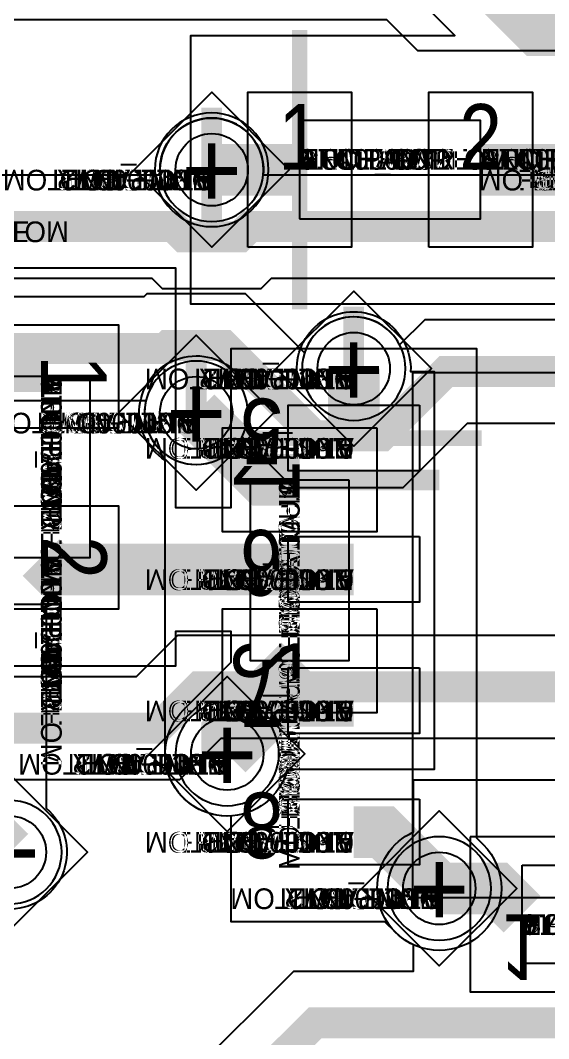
# Model space of a CAD drawing. Extents: x 0 to 323, y 0 to 320.
# Drawn here: x 68.31 to 73.42, y 172 to 181.85 of the extents above; entities that cross this region are included whole.
import ezdxf
from ezdxf.enums import TextEntityAlignment as Align

# ---------------------------------------------------------------- set-up
doc = ezdxf.new("R2010")
doc.units = 0
doc.header["$MEASUREMENT"] = 0
doc.layers.get('0').update_dxf_attribs({"linetype": 'CONTINUOUS'})
for name, color, linetype in [('CDN_FIGURES', 7, 'CONTINUOUS'), ('ETCH_BOTTOM', 7, 'CONTINUOUS'), ('ETCH_GND', 3, 'CONTINUOUS'), ('ETCH_INT1', 4, 'CONTINUOUS'), ('ETCH_INT2', 5, 'CONTINUOUS'), ('ETCH_PWR', 6, 'CONTINUOUS'), ('ETCH_TOP', 2, 'CONTINUOUS'), ('MANUFACTURING_NCLEGEND-1-6', 8, 'CONTINUOUS'), ('PACKAGE_GEOMETRY_ASSEMBLY_TOP', 11, 'CONTINUOUS'), ('PACKAGE_GEOMETRY_PIN_NUMBER', 9, 'CONTINUOUS')]:
    doc.layers.add(name, color=color, linetype=linetype)

# ---------------------------------------------------------------- blocks, each defined once
blk = doc.blocks.new('PAD_INFO')
for tag in ['SHAPE_TYPE', 'PAD_HEIGHT', 'PAD_LAYER', 'PAD_TYPE', 'PAD_WIDTH']:
    blk.add_attdef(tag, (0, 0), '', height=0.2)
at = {"flags": 2}
blk.add_attdef('CDN_TYPE', (0, 0), '', height=0.2, dxfattribs=at)
blk = doc.blocks.new('DRILL_INFO')
at = {"flags": 2}
blk.add_attdef('CDN_TYPE', (0, 0), '', height=0.2, dxfattribs=at)
for tag in ['FSHAPE', 'FCHAR', 'DRILL_HEIGHT', 'DIAMETER', 'PLATED', 'DRILL_WIDTH']:
    blk.add_attdef(tag, (0, 0), '', height=0.2)
blk = doc.blocks.new('VIA0700X0300')
at = {"layer": 'ETCH_BOTTOM'}
blk.add_circle((0, 0), 0.35, dxfattribs=at)
at = {"layer": 'ETCH_GND'}
blk.add_circle((0, 0), 0.35, dxfattribs=at)
at = {"layer": 'ETCH_INT1'}
blk.add_circle((0, 0), 0.35, dxfattribs=at)
at = {"layer": 'ETCH_INT2'}
blk.add_circle((0, 0), 0.35, dxfattribs=at)
at = {"layer": 'ETCH_PWR'}
blk.add_circle((0, 0), 0.35, dxfattribs=at)
at = {"layer": 'ETCH_TOP'}
blk.add_circle((0, 0), 0.35, dxfattribs=at)
ref = blk.add_blockref('PAD_INFO', (0, 0))
ref.add_attrib('PAD_LAYER', 'ETCH_TOP', (0, 0), dxfattribs={"height": 0.2})
ref.add_attrib('SHAPE_TYPE', 'NULL', (0, 0), dxfattribs={"height": 0.2})
ref.add_attrib('PAD_TYPE', 'ANTIPAD', (0, 0), dxfattribs={"height": 0.2})
ref.add_attrib('PAD_WIDTH', '0.000000', (0, 0), dxfattribs={"height": 0.2})
ref.add_attrib('PAD_HEIGHT', '0.000000', (0, 0), dxfattribs={"height": 0.2})
ref = blk.add_blockref('PAD_INFO', (0, 0))
ref.add_attrib('PAD_LAYER', 'ETCH_GND', (0, 0), dxfattribs={"height": 0.2})
ref.add_attrib('SHAPE_TYPE', 'NULL', (0, 0), dxfattribs={"height": 0.2})
ref.add_attrib('PAD_TYPE', 'ANTIPAD', (0, 0), dxfattribs={"height": 0.2})
ref.add_attrib('PAD_WIDTH', '0.000000', (0, 0), dxfattribs={"height": 0.2})
ref.add_attrib('PAD_HEIGHT', '0.000000', (0, 0), dxfattribs={"height": 0.2})
ref = blk.add_blockref('PAD_INFO', (0, 0))
ref.add_attrib('PAD_LAYER', 'ETCH_INT1', (0, 0), dxfattribs={"height": 0.2})
ref.add_attrib('SHAPE_TYPE', 'NULL', (0, 0), dxfattribs={"height": 0.2})
ref.add_attrib('PAD_TYPE', 'ANTIPAD', (0, 0), dxfattribs={"height": 0.2})
ref.add_attrib('PAD_WIDTH', '0.000000', (0, 0), dxfattribs={"height": 0.2})
ref.add_attrib('PAD_HEIGHT', '0.000000', (0, 0), dxfattribs={"height": 0.2})
ref = blk.add_blockref('PAD_INFO', (0, 0))
ref.add_attrib('PAD_LAYER', 'ETCH_INT2', (0, 0), dxfattribs={"height": 0.2})
ref.add_attrib('SHAPE_TYPE', 'NULL', (0, 0), dxfattribs={"height": 0.2})
ref.add_attrib('PAD_TYPE', 'ANTIPAD', (0, 0), dxfattribs={"height": 0.2})
ref.add_attrib('PAD_WIDTH', '0.000000', (0, 0), dxfattribs={"height": 0.2})
ref.add_attrib('PAD_HEIGHT', '0.000000', (0, 0), dxfattribs={"height": 0.2})
ref = blk.add_blockref('PAD_INFO', (0, 0))
ref.add_attrib('PAD_LAYER', 'ETCH_PWR', (0, 0), dxfattribs={"height": 0.2})
ref.add_attrib('SHAPE_TYPE', 'NULL', (0, 0), dxfattribs={"height": 0.2})
ref.add_attrib('PAD_TYPE', 'ANTIPAD', (0, 0), dxfattribs={"height": 0.2})
ref.add_attrib('PAD_WIDTH', '0.000000', (0, 0), dxfattribs={"height": 0.2})
ref.add_attrib('PAD_HEIGHT', '0.000000', (0, 0), dxfattribs={"height": 0.2})
ref = blk.add_blockref('PAD_INFO', (0, 0))
ref.add_attrib('PAD_LAYER', 'ETCH_BOTTOM', (0, 0), dxfattribs={"height": 0.2})
ref.add_attrib('SHAPE_TYPE', 'NULL', (0, 0), dxfattribs={"height": 0.2})
ref.add_attrib('PAD_TYPE', 'ANTIPAD', (0, 0), dxfattribs={"height": 0.2})
ref.add_attrib('PAD_WIDTH', '0.000000', (0, 0), dxfattribs={"height": 0.2})
ref.add_attrib('PAD_HEIGHT', '0.000000', (0, 0), dxfattribs={"height": 0.2})
ref = blk.add_blockref('PAD_INFO', (0, 0))
ref.add_attrib('PAD_LAYER', 'ETCH_TOP', (0, 0), dxfattribs={"height": 0.2})
ref.add_attrib('SHAPE_TYPE', 'NULL', (0, 0), dxfattribs={"height": 0.2})
ref.add_attrib('PAD_TYPE', 'THERMAL', (0, 0), dxfattribs={"height": 0.2})
ref.add_attrib('PAD_WIDTH', '0.000000', (0, 0), dxfattribs={"height": 0.2})
ref.add_attrib('PAD_HEIGHT', '0.000000', (0, 0), dxfattribs={"height": 0.2})
ref = blk.add_blockref('PAD_INFO', (0, 0))
ref.add_attrib('PAD_LAYER', 'ETCH_GND', (0, 0), dxfattribs={"height": 0.2})
ref.add_attrib('SHAPE_TYPE', 'NULL', (0, 0), dxfattribs={"height": 0.2})
ref.add_attrib('PAD_TYPE', 'THERMAL', (0, 0), dxfattribs={"height": 0.2})
ref.add_attrib('PAD_WIDTH', '0.000000', (0, 0), dxfattribs={"height": 0.2})
ref.add_attrib('PAD_HEIGHT', '0.000000', (0, 0), dxfattribs={"height": 0.2})
ref = blk.add_blockref('PAD_INFO', (0, 0))
ref.add_attrib('PAD_LAYER', 'ETCH_INT1', (0, 0), dxfattribs={"height": 0.2})
ref.add_attrib('SHAPE_TYPE', 'NULL', (0, 0), dxfattribs={"height": 0.2})
ref.add_attrib('PAD_TYPE', 'THERMAL', (0, 0), dxfattribs={"height": 0.2})
ref.add_attrib('PAD_WIDTH', '0.000000', (0, 0), dxfattribs={"height": 0.2})
ref.add_attrib('PAD_HEIGHT', '0.000000', (0, 0), dxfattribs={"height": 0.2})
ref = blk.add_blockref('PAD_INFO', (0, 0))
ref.add_attrib('PAD_LAYER', 'ETCH_INT2', (0, 0), dxfattribs={"height": 0.2})
ref.add_attrib('SHAPE_TYPE', 'NULL', (0, 0), dxfattribs={"height": 0.2})
ref.add_attrib('PAD_TYPE', 'THERMAL', (0, 0), dxfattribs={"height": 0.2})
ref.add_attrib('PAD_WIDTH', '0.000000', (0, 0), dxfattribs={"height": 0.2})
ref.add_attrib('PAD_HEIGHT', '0.000000', (0, 0), dxfattribs={"height": 0.2})
ref = blk.add_blockref('PAD_INFO', (0, 0))
ref.add_attrib('PAD_LAYER', 'ETCH_PWR', (0, 0), dxfattribs={"height": 0.2})
ref.add_attrib('SHAPE_TYPE', 'NULL', (0, 0), dxfattribs={"height": 0.2})
ref.add_attrib('PAD_TYPE', 'THERMAL', (0, 0), dxfattribs={"height": 0.2})
ref.add_attrib('PAD_WIDTH', '0.000000', (0, 0), dxfattribs={"height": 0.2})
ref.add_attrib('PAD_HEIGHT', '0.000000', (0, 0), dxfattribs={"height": 0.2})
ref = blk.add_blockref('PAD_INFO', (0, 0))
ref.add_attrib('PAD_LAYER', 'ETCH_BOTTOM', (0, 0), dxfattribs={"height": 0.2})
ref.add_attrib('SHAPE_TYPE', 'NULL', (0, 0), dxfattribs={"height": 0.2})
ref.add_attrib('PAD_TYPE', 'THERMAL', (0, 0), dxfattribs={"height": 0.2})
ref.add_attrib('PAD_WIDTH', '0.000000', (0, 0), dxfattribs={"height": 0.2})
ref.add_attrib('PAD_HEIGHT', '0.000000', (0, 0), dxfattribs={"height": 0.2})
ref = blk.add_blockref('PAD_INFO', (0, 0))
ref.add_attrib('PAD_LAYER', 'ETCH_TOP', (0, 0), dxfattribs={"height": 0.2})
ref.add_attrib('SHAPE_TYPE', 'CIRCLE', (0, 0), dxfattribs={"height": 0.2})
ref.add_attrib('PAD_TYPE', 'REGULAR', (0, 0), dxfattribs={"height": 0.2})
ref.add_attrib('PAD_WIDTH', '0.700000', (0, 0), dxfattribs={"height": 0.2})
ref.add_attrib('PAD_HEIGHT', '0.700000', (0, 0), dxfattribs={"height": 0.2})
ref = blk.add_blockref('PAD_INFO', (0, 0))
ref.add_attrib('PAD_LAYER', 'ETCH_GND', (0, 0), dxfattribs={"height": 0.2})
ref.add_attrib('SHAPE_TYPE', 'CIRCLE', (0, 0), dxfattribs={"height": 0.2})
ref.add_attrib('PAD_TYPE', 'REGULAR', (0, 0), dxfattribs={"height": 0.2})
ref.add_attrib('PAD_WIDTH', '0.700000', (0, 0), dxfattribs={"height": 0.2})
ref.add_attrib('PAD_HEIGHT', '0.700000', (0, 0), dxfattribs={"height": 0.2})
ref = blk.add_blockref('PAD_INFO', (0, 0))
ref.add_attrib('PAD_LAYER', 'ETCH_INT1', (0, 0), dxfattribs={"height": 0.2})
ref.add_attrib('SHAPE_TYPE', 'CIRCLE', (0, 0), dxfattribs={"height": 0.2})
ref.add_attrib('PAD_TYPE', 'REGULAR', (0, 0), dxfattribs={"height": 0.2})
ref.add_attrib('PAD_WIDTH', '0.700000', (0, 0), dxfattribs={"height": 0.2})
ref.add_attrib('PAD_HEIGHT', '0.700000', (0, 0), dxfattribs={"height": 0.2})
ref = blk.add_blockref('PAD_INFO', (0, 0))
ref.add_attrib('PAD_LAYER', 'ETCH_INT2', (0, 0), dxfattribs={"height": 0.2})
ref.add_attrib('SHAPE_TYPE', 'CIRCLE', (0, 0), dxfattribs={"height": 0.2})
ref.add_attrib('PAD_TYPE', 'REGULAR', (0, 0), dxfattribs={"height": 0.2})
ref.add_attrib('PAD_WIDTH', '0.700000', (0, 0), dxfattribs={"height": 0.2})
ref.add_attrib('PAD_HEIGHT', '0.700000', (0, 0), dxfattribs={"height": 0.2})
ref = blk.add_blockref('PAD_INFO', (0, 0))
ref.add_attrib('PAD_LAYER', 'ETCH_PWR', (0, 0), dxfattribs={"height": 0.2})
ref.add_attrib('SHAPE_TYPE', 'CIRCLE', (0, 0), dxfattribs={"height": 0.2})
ref.add_attrib('PAD_TYPE', 'REGULAR', (0, 0), dxfattribs={"height": 0.2})
ref.add_attrib('PAD_WIDTH', '0.700000', (0, 0), dxfattribs={"height": 0.2})
ref.add_attrib('PAD_HEIGHT', '0.700000', (0, 0), dxfattribs={"height": 0.2})
ref = blk.add_blockref('PAD_INFO', (0, 0))
ref.add_attrib('PAD_LAYER', 'ETCH_BOTTOM', (0, 0), dxfattribs={"height": 0.2})
ref.add_attrib('SHAPE_TYPE', 'CIRCLE', (0, 0), dxfattribs={"height": 0.2})
ref.add_attrib('PAD_TYPE', 'REGULAR', (0, 0), dxfattribs={"height": 0.2})
ref.add_attrib('PAD_WIDTH', '0.700000', (0, 0), dxfattribs={"height": 0.2})
ref.add_attrib('PAD_HEIGHT', '0.700000', (0, 0), dxfattribs={"height": 0.2})
ref = blk.add_blockref('DRILL_INFO', (0, 0))
ref.add_attrib('DIAMETER', '0.300000', (0, 0), dxfattribs={"height": 0.2})
ref.add_attrib('PLATED', 'PLATED', (0, 0), dxfattribs={"height": 0.2})
ref.add_attrib('FSHAPE', 'DIAMOND', (0, 0), dxfattribs={"height": 0.2})
ref.add_attrib('FCHAR', '+', (0, 0), dxfattribs={"height": 0.2})
ref.add_attrib('DRILL_WIDTH', '1.500000', (0, 0), dxfattribs={"height": 0.2})
ref.add_attrib('DRILL_HEIGHT', '1.500000', (0, 0), dxfattribs={"height": 0.2})
for tag in ['CDN_TYPE', 'PIN']:
    blk.add_attdef(tag, (0, 0), '', height=0.2)
at = {"flags": 2}
for tag in ['PSTKNAME', 'BBV']:
    blk.add_attdef(tag, (0, 0), '', height=0.2, dxfattribs=at)
blk = doc.blocks.new('FIGURE_DIAMOND')
at = {"layer": 'CDN_FIGURES'}
blk.add_lwpolyline([(-0.5, 0), (0, 0.5), (0.5, 0), (0, -0.5)], close=True, dxfattribs=at)
blk = doc.blocks.new('SMD50_25')
at = {"layer": 'ETCH_TOP'}
blk.add_lwpolyline([(-0.635, -0.3175), (-0.635, 0.3175), (0.635, 0.3175), (0.635, -0.3175)], close=True, dxfattribs=at)
ref = blk.add_blockref('PAD_INFO', (0, 0))
ref.add_attrib('PAD_LAYER', 'ETCH_TOP', (0, 0), dxfattribs={"height": 0.2})
ref.add_attrib('SHAPE_TYPE', 'NULL', (0, 0), dxfattribs={"height": 0.2})
ref.add_attrib('PAD_TYPE', 'ANTIPAD', (0, 0), dxfattribs={"height": 0.2})
ref.add_attrib('PAD_WIDTH', '0.000000', (0, 0), dxfattribs={"height": 0.2})
ref.add_attrib('PAD_HEIGHT', '0.000000', (0, 0), dxfattribs={"height": 0.2})
ref = blk.add_blockref('PAD_INFO', (0, 0))
ref.add_attrib('PAD_LAYER', 'ETCH_GND', (0, 0), dxfattribs={"height": 0.2})
ref.add_attrib('SHAPE_TYPE', 'NULL', (0, 0), dxfattribs={"height": 0.2})
ref.add_attrib('PAD_TYPE', 'ANTIPAD', (0, 0), dxfattribs={"height": 0.2})
ref.add_attrib('PAD_WIDTH', '0.000000', (0, 0), dxfattribs={"height": 0.2})
ref.add_attrib('PAD_HEIGHT', '0.000000', (0, 0), dxfattribs={"height": 0.2})
ref = blk.add_blockref('PAD_INFO', (0, 0))
ref.add_attrib('PAD_LAYER', 'ETCH_INT1', (0, 0), dxfattribs={"height": 0.2})
ref.add_attrib('SHAPE_TYPE', 'NULL', (0, 0), dxfattribs={"height": 0.2})
ref.add_attrib('PAD_TYPE', 'ANTIPAD', (0, 0), dxfattribs={"height": 0.2})
ref.add_attrib('PAD_WIDTH', '0.000000', (0, 0), dxfattribs={"height": 0.2})
ref.add_attrib('PAD_HEIGHT', '0.000000', (0, 0), dxfattribs={"height": 0.2})
ref = blk.add_blockref('PAD_INFO', (0, 0))
ref.add_attrib('PAD_LAYER', 'ETCH_INT2', (0, 0), dxfattribs={"height": 0.2})
ref.add_attrib('SHAPE_TYPE', 'NULL', (0, 0), dxfattribs={"height": 0.2})
ref.add_attrib('PAD_TYPE', 'ANTIPAD', (0, 0), dxfattribs={"height": 0.2})
ref.add_attrib('PAD_WIDTH', '0.000000', (0, 0), dxfattribs={"height": 0.2})
ref.add_attrib('PAD_HEIGHT', '0.000000', (0, 0), dxfattribs={"height": 0.2})
ref = blk.add_blockref('PAD_INFO', (0, 0))
ref.add_attrib('PAD_LAYER', 'ETCH_PWR', (0, 0), dxfattribs={"height": 0.2})
ref.add_attrib('SHAPE_TYPE', 'NULL', (0, 0), dxfattribs={"height": 0.2})
ref.add_attrib('PAD_TYPE', 'ANTIPAD', (0, 0), dxfattribs={"height": 0.2})
ref.add_attrib('PAD_WIDTH', '0.000000', (0, 0), dxfattribs={"height": 0.2})
ref.add_attrib('PAD_HEIGHT', '0.000000', (0, 0), dxfattribs={"height": 0.2})
ref = blk.add_blockref('PAD_INFO', (0, 0))
ref.add_attrib('PAD_LAYER', 'ETCH_BOTTOM', (0, 0), dxfattribs={"height": 0.2})
ref.add_attrib('SHAPE_TYPE', 'NULL', (0, 0), dxfattribs={"height": 0.2})
ref.add_attrib('PAD_TYPE', 'ANTIPAD', (0, 0), dxfattribs={"height": 0.2})
ref.add_attrib('PAD_WIDTH', '0.000000', (0, 0), dxfattribs={"height": 0.2})
ref.add_attrib('PAD_HEIGHT', '0.000000', (0, 0), dxfattribs={"height": 0.2})
ref = blk.add_blockref('PAD_INFO', (0, 0))
ref.add_attrib('PAD_LAYER', 'ETCH_TOP', (0, 0), dxfattribs={"height": 0.2})
ref.add_attrib('SHAPE_TYPE', 'NULL', (0, 0), dxfattribs={"height": 0.2})
ref.add_attrib('PAD_TYPE', 'THERMAL', (0, 0), dxfattribs={"height": 0.2})
ref.add_attrib('PAD_WIDTH', '0.000000', (0, 0), dxfattribs={"height": 0.2})
ref.add_attrib('PAD_HEIGHT', '0.000000', (0, 0), dxfattribs={"height": 0.2})
ref = blk.add_blockref('PAD_INFO', (0, 0))
ref.add_attrib('PAD_LAYER', 'ETCH_GND', (0, 0), dxfattribs={"height": 0.2})
ref.add_attrib('SHAPE_TYPE', 'NULL', (0, 0), dxfattribs={"height": 0.2})
ref.add_attrib('PAD_TYPE', 'THERMAL', (0, 0), dxfattribs={"height": 0.2})
ref.add_attrib('PAD_WIDTH', '0.000000', (0, 0), dxfattribs={"height": 0.2})
ref.add_attrib('PAD_HEIGHT', '0.000000', (0, 0), dxfattribs={"height": 0.2})
ref = blk.add_blockref('PAD_INFO', (0, 0))
ref.add_attrib('PAD_LAYER', 'ETCH_INT1', (0, 0), dxfattribs={"height": 0.2})
ref.add_attrib('SHAPE_TYPE', 'NULL', (0, 0), dxfattribs={"height": 0.2})
ref.add_attrib('PAD_TYPE', 'THERMAL', (0, 0), dxfattribs={"height": 0.2})
ref.add_attrib('PAD_WIDTH', '0.000000', (0, 0), dxfattribs={"height": 0.2})
ref.add_attrib('PAD_HEIGHT', '0.000000', (0, 0), dxfattribs={"height": 0.2})
ref = blk.add_blockref('PAD_INFO', (0, 0))
ref.add_attrib('PAD_LAYER', 'ETCH_INT2', (0, 0), dxfattribs={"height": 0.2})
ref.add_attrib('SHAPE_TYPE', 'NULL', (0, 0), dxfattribs={"height": 0.2})
ref.add_attrib('PAD_TYPE', 'THERMAL', (0, 0), dxfattribs={"height": 0.2})
ref.add_attrib('PAD_WIDTH', '0.000000', (0, 0), dxfattribs={"height": 0.2})
ref.add_attrib('PAD_HEIGHT', '0.000000', (0, 0), dxfattribs={"height": 0.2})
ref = blk.add_blockref('PAD_INFO', (0, 0))
ref.add_attrib('PAD_LAYER', 'ETCH_PWR', (0, 0), dxfattribs={"height": 0.2})
ref.add_attrib('SHAPE_TYPE', 'NULL', (0, 0), dxfattribs={"height": 0.2})
ref.add_attrib('PAD_TYPE', 'THERMAL', (0, 0), dxfattribs={"height": 0.2})
ref.add_attrib('PAD_WIDTH', '0.000000', (0, 0), dxfattribs={"height": 0.2})
ref.add_attrib('PAD_HEIGHT', '0.000000', (0, 0), dxfattribs={"height": 0.2})
ref = blk.add_blockref('PAD_INFO', (0, 0))
ref.add_attrib('PAD_LAYER', 'ETCH_BOTTOM', (0, 0), dxfattribs={"height": 0.2})
ref.add_attrib('SHAPE_TYPE', 'NULL', (0, 0), dxfattribs={"height": 0.2})
ref.add_attrib('PAD_TYPE', 'THERMAL', (0, 0), dxfattribs={"height": 0.2})
ref.add_attrib('PAD_WIDTH', '0.000000', (0, 0), dxfattribs={"height": 0.2})
ref.add_attrib('PAD_HEIGHT', '0.000000', (0, 0), dxfattribs={"height": 0.2})
ref = blk.add_blockref('PAD_INFO', (0, 0))
ref.add_attrib('PAD_LAYER', 'ETCH_TOP', (0, 0), dxfattribs={"height": 0.2})
ref.add_attrib('SHAPE_TYPE', 'RECTANGLE', (0, 0), dxfattribs={"height": 0.2})
ref.add_attrib('PAD_TYPE', 'REGULAR', (0, 0), dxfattribs={"height": 0.2})
ref.add_attrib('PAD_WIDTH', '1.270000', (0, 0), dxfattribs={"height": 0.2})
ref.add_attrib('PAD_HEIGHT', '0.635000', (0, 0), dxfattribs={"height": 0.2})
ref = blk.add_blockref('PAD_INFO', (0, 0))
ref.add_attrib('PAD_LAYER', 'ETCH_GND', (0, 0), dxfattribs={"height": 0.2})
ref.add_attrib('SHAPE_TYPE', 'NULL', (0, 0), dxfattribs={"height": 0.2})
ref.add_attrib('PAD_TYPE', 'REGULAR', (0, 0), dxfattribs={"height": 0.2})
ref.add_attrib('PAD_WIDTH', '0.000000', (0, 0), dxfattribs={"height": 0.2})
ref.add_attrib('PAD_HEIGHT', '0.000000', (0, 0), dxfattribs={"height": 0.2})
ref = blk.add_blockref('PAD_INFO', (0, 0))
ref.add_attrib('PAD_LAYER', 'ETCH_INT1', (0, 0), dxfattribs={"height": 0.2})
ref.add_attrib('SHAPE_TYPE', 'NULL', (0, 0), dxfattribs={"height": 0.2})
ref.add_attrib('PAD_TYPE', 'REGULAR', (0, 0), dxfattribs={"height": 0.2})
ref.add_attrib('PAD_WIDTH', '0.000000', (0, 0), dxfattribs={"height": 0.2})
ref.add_attrib('PAD_HEIGHT', '0.000000', (0, 0), dxfattribs={"height": 0.2})
ref = blk.add_blockref('PAD_INFO', (0, 0))
ref.add_attrib('PAD_LAYER', 'ETCH_INT2', (0, 0), dxfattribs={"height": 0.2})
ref.add_attrib('SHAPE_TYPE', 'NULL', (0, 0), dxfattribs={"height": 0.2})
ref.add_attrib('PAD_TYPE', 'REGULAR', (0, 0), dxfattribs={"height": 0.2})
ref.add_attrib('PAD_WIDTH', '0.000000', (0, 0), dxfattribs={"height": 0.2})
ref.add_attrib('PAD_HEIGHT', '0.000000', (0, 0), dxfattribs={"height": 0.2})
ref = blk.add_blockref('PAD_INFO', (0, 0))
ref.add_attrib('PAD_LAYER', 'ETCH_PWR', (0, 0), dxfattribs={"height": 0.2})
ref.add_attrib('SHAPE_TYPE', 'NULL', (0, 0), dxfattribs={"height": 0.2})
ref.add_attrib('PAD_TYPE', 'REGULAR', (0, 0), dxfattribs={"height": 0.2})
ref.add_attrib('PAD_WIDTH', '0.000000', (0, 0), dxfattribs={"height": 0.2})
ref.add_attrib('PAD_HEIGHT', '0.000000', (0, 0), dxfattribs={"height": 0.2})
ref = blk.add_blockref('PAD_INFO', (0, 0))
ref.add_attrib('PAD_LAYER', 'ETCH_BOTTOM', (0, 0), dxfattribs={"height": 0.2})
ref.add_attrib('SHAPE_TYPE', 'NULL', (0, 0), dxfattribs={"height": 0.2})
ref.add_attrib('PAD_TYPE', 'REGULAR', (0, 0), dxfattribs={"height": 0.2})
ref.add_attrib('PAD_WIDTH', '0.000000', (0, 0), dxfattribs={"height": 0.2})
ref.add_attrib('PAD_HEIGHT', '0.000000', (0, 0), dxfattribs={"height": 0.2})
ref = blk.add_blockref('DRILL_INFO', (0, 0))
ref.add_attrib('DIAMETER', '0.000000', (0, 0), dxfattribs={"height": 0.2})
ref.add_attrib('PLATED', 'NON_PLATED', (0, 0), dxfattribs={"height": 0.2})
ref.add_attrib('FSHAPE', 'NULL', (0, 0), dxfattribs={"height": 0.2})
ref.add_attrib('DRILL_WIDTH', '0.000000', (0, 0), dxfattribs={"height": 0.2})
ref.add_attrib('DRILL_HEIGHT', '0.000000', (0, 0), dxfattribs={"height": 0.2})
for tag in ['CDN_TYPE', 'PIN']:
    blk.add_attdef(tag, (0, 0), '', height=0.2)
at = {"flags": 2}
for tag in ['PSTKNAME', 'BBV']:
    blk.add_attdef(tag, (0, 0), '', height=0.2, dxfattribs=at)
blk = doc.blocks.new('SOIC8')
at = {"layer": 'PACKAGE_GEOMETRY_ASSEMBLY_TOP'}
blk.add_lwpolyline([(-1.905, -2.54), (-1.905, 2.54), (1.905, 2.54), (1.905, -2.54)], close=True, dxfattribs=at)
at = {"layer": 'ETCH_TOP'}
ref = blk.add_blockref('SMD50_25', (2.4765, 1.905), dxfattribs=at)
ref.add_attrib('CDN_TYPE', 'PIN', (0, 0), dxfattribs={"height": 0.2})
ref.add_attrib('PIN', '8', (0, 0), dxfattribs={"height": 0.2})
ref = blk.add_blockref('SMD50_25', (2.4765, 0.635), dxfattribs=at)
ref.add_attrib('CDN_TYPE', 'PIN', (0, 0), dxfattribs={"height": 0.2})
ref.add_attrib('PIN', '7', (0, 0), dxfattribs={"height": 0.2})
ref = blk.add_blockref('SMD50_25', (2.4765, -1.905), dxfattribs=at)
ref.add_attrib('CDN_TYPE', 'PIN', (0, 0), dxfattribs={"height": 0.2})
ref.add_attrib('PIN', '5', (0, 0), dxfattribs={"height": 0.2})
ref = blk.add_blockref('SMD50_25', (2.4765, -0.635), dxfattribs=at)
ref.add_attrib('CDN_TYPE', 'PIN', (0, 0), dxfattribs={"height": 0.2})
ref.add_attrib('PIN', '6', (0, 0), dxfattribs={"height": 0.2})
at = {"flags": 2}
for tag in ['SYMBOL_TYPE', 'CDN_TYPE', 'REFDES']:
    blk.add_attdef(tag, (0, 0), '', height=0.2, dxfattribs=at)
blk = doc.blocks.new('RC1000X1500TS')
at = {"layer": 'ETCH_TOP'}
blk.add_lwpolyline([(-0.5, -0.75), (-0.5, 0.75), (0.5, 0.75), (0.5, -0.75)], close=True, dxfattribs=at)
ref = blk.add_blockref('PAD_INFO', (0, 0))
ref.add_attrib('PAD_LAYER', 'ETCH_TOP', (0, 0), dxfattribs={"height": 0.2})
ref.add_attrib('SHAPE_TYPE', 'NULL', (0, 0), dxfattribs={"height": 0.2})
ref.add_attrib('PAD_TYPE', 'ANTIPAD', (0, 0), dxfattribs={"height": 0.2})
ref.add_attrib('PAD_WIDTH', '0.000000', (0, 0), dxfattribs={"height": 0.2})
ref.add_attrib('PAD_HEIGHT', '0.000000', (0, 0), dxfattribs={"height": 0.2})
ref = blk.add_blockref('PAD_INFO', (0, 0))
ref.add_attrib('PAD_LAYER', 'ETCH_GND', (0, 0), dxfattribs={"height": 0.2})
ref.add_attrib('SHAPE_TYPE', 'NULL', (0, 0), dxfattribs={"height": 0.2})
ref.add_attrib('PAD_TYPE', 'ANTIPAD', (0, 0), dxfattribs={"height": 0.2})
ref.add_attrib('PAD_WIDTH', '0.000000', (0, 0), dxfattribs={"height": 0.2})
ref.add_attrib('PAD_HEIGHT', '0.000000', (0, 0), dxfattribs={"height": 0.2})
ref = blk.add_blockref('PAD_INFO', (0, 0))
ref.add_attrib('PAD_LAYER', 'ETCH_INT1', (0, 0), dxfattribs={"height": 0.2})
ref.add_attrib('SHAPE_TYPE', 'NULL', (0, 0), dxfattribs={"height": 0.2})
ref.add_attrib('PAD_TYPE', 'ANTIPAD', (0, 0), dxfattribs={"height": 0.2})
ref.add_attrib('PAD_WIDTH', '0.000000', (0, 0), dxfattribs={"height": 0.2})
ref.add_attrib('PAD_HEIGHT', '0.000000', (0, 0), dxfattribs={"height": 0.2})
ref = blk.add_blockref('PAD_INFO', (0, 0))
ref.add_attrib('PAD_LAYER', 'ETCH_INT2', (0, 0), dxfattribs={"height": 0.2})
ref.add_attrib('SHAPE_TYPE', 'NULL', (0, 0), dxfattribs={"height": 0.2})
ref.add_attrib('PAD_TYPE', 'ANTIPAD', (0, 0), dxfattribs={"height": 0.2})
ref.add_attrib('PAD_WIDTH', '0.000000', (0, 0), dxfattribs={"height": 0.2})
ref.add_attrib('PAD_HEIGHT', '0.000000', (0, 0), dxfattribs={"height": 0.2})
ref = blk.add_blockref('PAD_INFO', (0, 0))
ref.add_attrib('PAD_LAYER', 'ETCH_PWR', (0, 0), dxfattribs={"height": 0.2})
ref.add_attrib('SHAPE_TYPE', 'NULL', (0, 0), dxfattribs={"height": 0.2})
ref.add_attrib('PAD_TYPE', 'ANTIPAD', (0, 0), dxfattribs={"height": 0.2})
ref.add_attrib('PAD_WIDTH', '0.000000', (0, 0), dxfattribs={"height": 0.2})
ref.add_attrib('PAD_HEIGHT', '0.000000', (0, 0), dxfattribs={"height": 0.2})
ref = blk.add_blockref('PAD_INFO', (0, 0))
ref.add_attrib('PAD_LAYER', 'ETCH_BOTTOM', (0, 0), dxfattribs={"height": 0.2})
ref.add_attrib('SHAPE_TYPE', 'NULL', (0, 0), dxfattribs={"height": 0.2})
ref.add_attrib('PAD_TYPE', 'ANTIPAD', (0, 0), dxfattribs={"height": 0.2})
ref.add_attrib('PAD_WIDTH', '0.000000', (0, 0), dxfattribs={"height": 0.2})
ref.add_attrib('PAD_HEIGHT', '0.000000', (0, 0), dxfattribs={"height": 0.2})
ref = blk.add_blockref('PAD_INFO', (0, 0))
ref.add_attrib('PAD_LAYER', 'ETCH_TOP', (0, 0), dxfattribs={"height": 0.2})
ref.add_attrib('SHAPE_TYPE', 'NULL', (0, 0), dxfattribs={"height": 0.2})
ref.add_attrib('PAD_TYPE', 'THERMAL', (0, 0), dxfattribs={"height": 0.2})
ref.add_attrib('PAD_WIDTH', '0.000000', (0, 0), dxfattribs={"height": 0.2})
ref.add_attrib('PAD_HEIGHT', '0.000000', (0, 0), dxfattribs={"height": 0.2})
ref = blk.add_blockref('PAD_INFO', (0, 0))
ref.add_attrib('PAD_LAYER', 'ETCH_GND', (0, 0), dxfattribs={"height": 0.2})
ref.add_attrib('SHAPE_TYPE', 'NULL', (0, 0), dxfattribs={"height": 0.2})
ref.add_attrib('PAD_TYPE', 'THERMAL', (0, 0), dxfattribs={"height": 0.2})
ref.add_attrib('PAD_WIDTH', '0.000000', (0, 0), dxfattribs={"height": 0.2})
ref.add_attrib('PAD_HEIGHT', '0.000000', (0, 0), dxfattribs={"height": 0.2})
ref = blk.add_blockref('PAD_INFO', (0, 0))
ref.add_attrib('PAD_LAYER', 'ETCH_INT1', (0, 0), dxfattribs={"height": 0.2})
ref.add_attrib('SHAPE_TYPE', 'NULL', (0, 0), dxfattribs={"height": 0.2})
ref.add_attrib('PAD_TYPE', 'THERMAL', (0, 0), dxfattribs={"height": 0.2})
ref.add_attrib('PAD_WIDTH', '0.000000', (0, 0), dxfattribs={"height": 0.2})
ref.add_attrib('PAD_HEIGHT', '0.000000', (0, 0), dxfattribs={"height": 0.2})
ref = blk.add_blockref('PAD_INFO', (0, 0))
ref.add_attrib('PAD_LAYER', 'ETCH_INT2', (0, 0), dxfattribs={"height": 0.2})
ref.add_attrib('SHAPE_TYPE', 'NULL', (0, 0), dxfattribs={"height": 0.2})
ref.add_attrib('PAD_TYPE', 'THERMAL', (0, 0), dxfattribs={"height": 0.2})
ref.add_attrib('PAD_WIDTH', '0.000000', (0, 0), dxfattribs={"height": 0.2})
ref.add_attrib('PAD_HEIGHT', '0.000000', (0, 0), dxfattribs={"height": 0.2})
ref = blk.add_blockref('PAD_INFO', (0, 0))
ref.add_attrib('PAD_LAYER', 'ETCH_PWR', (0, 0), dxfattribs={"height": 0.2})
ref.add_attrib('SHAPE_TYPE', 'NULL', (0, 0), dxfattribs={"height": 0.2})
ref.add_attrib('PAD_TYPE', 'THERMAL', (0, 0), dxfattribs={"height": 0.2})
ref.add_attrib('PAD_WIDTH', '0.000000', (0, 0), dxfattribs={"height": 0.2})
ref.add_attrib('PAD_HEIGHT', '0.000000', (0, 0), dxfattribs={"height": 0.2})
ref = blk.add_blockref('PAD_INFO', (0, 0))
ref.add_attrib('PAD_LAYER', 'ETCH_BOTTOM', (0, 0), dxfattribs={"height": 0.2})
ref.add_attrib('SHAPE_TYPE', 'NULL', (0, 0), dxfattribs={"height": 0.2})
ref.add_attrib('PAD_TYPE', 'THERMAL', (0, 0), dxfattribs={"height": 0.2})
ref.add_attrib('PAD_WIDTH', '0.000000', (0, 0), dxfattribs={"height": 0.2})
ref.add_attrib('PAD_HEIGHT', '0.000000', (0, 0), dxfattribs={"height": 0.2})
ref = blk.add_blockref('PAD_INFO', (0, 0))
ref.add_attrib('PAD_LAYER', 'ETCH_GND', (0, 0), dxfattribs={"height": 0.2})
ref.add_attrib('SHAPE_TYPE', 'NULL', (0, 0), dxfattribs={"height": 0.2})
ref.add_attrib('PAD_TYPE', 'REGULAR', (0, 0), dxfattribs={"height": 0.2})
ref.add_attrib('PAD_WIDTH', '0.000000', (0, 0), dxfattribs={"height": 0.2})
ref.add_attrib('PAD_HEIGHT', '0.000000', (0, 0), dxfattribs={"height": 0.2})
ref = blk.add_blockref('PAD_INFO', (0, 0))
ref.add_attrib('PAD_LAYER', 'ETCH_INT1', (0, 0), dxfattribs={"height": 0.2})
ref.add_attrib('SHAPE_TYPE', 'NULL', (0, 0), dxfattribs={"height": 0.2})
ref.add_attrib('PAD_TYPE', 'REGULAR', (0, 0), dxfattribs={"height": 0.2})
ref.add_attrib('PAD_WIDTH', '0.000000', (0, 0), dxfattribs={"height": 0.2})
ref.add_attrib('PAD_HEIGHT', '0.000000', (0, 0), dxfattribs={"height": 0.2})
ref = blk.add_blockref('PAD_INFO', (0, 0))
ref.add_attrib('PAD_LAYER', 'ETCH_INT2', (0, 0), dxfattribs={"height": 0.2})
ref.add_attrib('SHAPE_TYPE', 'NULL', (0, 0), dxfattribs={"height": 0.2})
ref.add_attrib('PAD_TYPE', 'REGULAR', (0, 0), dxfattribs={"height": 0.2})
ref.add_attrib('PAD_WIDTH', '0.000000', (0, 0), dxfattribs={"height": 0.2})
ref.add_attrib('PAD_HEIGHT', '0.000000', (0, 0), dxfattribs={"height": 0.2})
ref = blk.add_blockref('PAD_INFO', (0, 0))
ref.add_attrib('PAD_LAYER', 'ETCH_PWR', (0, 0), dxfattribs={"height": 0.2})
ref.add_attrib('SHAPE_TYPE', 'NULL', (0, 0), dxfattribs={"height": 0.2})
ref.add_attrib('PAD_TYPE', 'REGULAR', (0, 0), dxfattribs={"height": 0.2})
ref.add_attrib('PAD_WIDTH', '0.000000', (0, 0), dxfattribs={"height": 0.2})
ref.add_attrib('PAD_HEIGHT', '0.000000', (0, 0), dxfattribs={"height": 0.2})
ref = blk.add_blockref('PAD_INFO', (0, 0))
ref.add_attrib('PAD_LAYER', 'ETCH_BOTTOM', (0, 0), dxfattribs={"height": 0.2})
ref.add_attrib('SHAPE_TYPE', 'NULL', (0, 0), dxfattribs={"height": 0.2})
ref.add_attrib('PAD_TYPE', 'REGULAR', (0, 0), dxfattribs={"height": 0.2})
ref.add_attrib('PAD_WIDTH', '0.000000', (0, 0), dxfattribs={"height": 0.2})
ref.add_attrib('PAD_HEIGHT', '0.000000', (0, 0), dxfattribs={"height": 0.2})
ref = blk.add_blockref('DRILL_INFO', (0, 0))
ref.add_attrib('DIAMETER', '0.000000', (0, 0), dxfattribs={"height": 0.2})
ref.add_attrib('PLATED', 'PLATED', (0, 0), dxfattribs={"height": 0.2})
ref.add_attrib('FSHAPE', 'NULL', (0, 0), dxfattribs={"height": 0.2})
ref.add_attrib('DRILL_WIDTH', '0.000000', (0, 0), dxfattribs={"height": 0.2})
ref.add_attrib('DRILL_HEIGHT', '0.000000', (0, 0), dxfattribs={"height": 0.2})
ref = blk.add_blockref('PAD_INFO', (0, 0))
ref.add_attrib('PAD_LAYER', 'ETCH_TOP', (0, 0), dxfattribs={"height": 0.2})
ref.add_attrib('SHAPE_TYPE', 'RECTANGLE', (0, 0), dxfattribs={"height": 0.2})
ref.add_attrib('PAD_TYPE', 'REGULAR', (0, 0), dxfattribs={"height": 0.2})
ref.add_attrib('PAD_WIDTH', '1.000000', (0, 0), dxfattribs={"height": 0.2})
ref.add_attrib('PAD_HEIGHT', '1.500000', (0, 0), dxfattribs={"height": 0.2})
for tag in ['CDN_TYPE', 'PIN']:
    blk.add_attdef(tag, (0, 0), '', height=0.2)
at = {"flags": 2}
for tag in ['PSTKNAME', 'BBV']:
    blk.add_attdef(tag, (0, 0), '', height=0.2, dxfattribs=at)
blk = doc.blocks.new('F56')
at = {"layer": 'PACKAGE_GEOMETRY_ASSEMBLY_TOP'}
blk.add_lwpolyline([(0, -0.475), (1.75, -0.475), (1.75, 0.475), (0, 0.475)], close=True, dxfattribs=at)
at = {"layer": 'ETCH_TOP'}
ref = blk.add_blockref('RC1000X1500TS', (0, 0), dxfattribs=at)
ref.add_attrib('CDN_TYPE', 'PIN', (0, 0), dxfattribs={"height": 0.2})
ref.add_attrib('PIN', '1', (0, 0), dxfattribs={"height": 0.2})
ref = blk.add_blockref('RC1000X1500TS', (1.75, 0), dxfattribs=at)
ref.add_attrib('CDN_TYPE', 'PIN', (0, 0), dxfattribs={"height": 0.2})
ref.add_attrib('PIN', '2', (0, 0), dxfattribs={"height": 0.2})
at = {"flags": 2}
for tag in ['SYMBOL_TYPE', 'CDN_TYPE', 'REFDES']:
    blk.add_attdef(tag, (0, 0), '', height=0.2, dxfattribs=at)

msp = doc.modelspace()

# ---------------------------------------------------------------- linework, layer by layer
at = {"layer": 'ETCH_BOTTOM'}
for points in [[(75.6197, 181.5554), (72.1555, 181.5554), (71.8555, 181.8554), (67.7125, 181.8554), (67.7125, 182.1054), (65.2125, 182.1054), (65.2125, 182.9138, -0.845035), (65.2125, 184.0972), (65.2125, 184.1015, -0.823499), (65.2125, 185.2795), (65.2125, 185.9556), (67.8127, 185.9556), (67.8127, 185.7056), (71.714, 185.7056), (72.014, 186.0056), (74.7125, 186.0056), (74.7125, 186.4556), (77.3127, 186.4556), (77.3127, 182.6054), (76.6106, 182.6054, -0.333452), (76.1317, 182.0673)], [(70.7127, 180.4055, 1), (69.6125, 180.4055, 1)], [(70.8936, 174.6054, -0.774485), (69.7316, 174.6054), (69.7125, 174.6054), (69.7125, 177.5945, -1.093913), (70.3901, 178.4556), (70.9866, 178.4556, -1.049197), (72.0856, 178.4556), (72.3127, 178.4556), (72.3127, 174.6054)], [(65.8918, 173.6054, -0.755811), (64.8334, 173.6054), (64.7125, 173.6054), (64.7125, 176.2056), (68.5627, 176.2056), (68.5627, 174.2298, -1.293169), (67.7002, 173.6054)]]:
    msp.add_lwpolyline(points, format="xyb", close=True, dxfattribs=at)
for points, format in [([(70.1626, 180.4055, 0.2, 0.2, 0), (70.1626, 181.0063, 0.2, 0.2, 0)], "xyseb"), ([(70.1626, 179.8047, 0.2, 0.2, 0), (70.1626, 180.4055, 0.2, 0.2, 0)], "xyseb"), ([(71.5361, 178.482, 0.2, 0.2, 0), (71.5361, 179.0828, 0.2, 0.2, 0)], "xyseb"), ([(70.0126, 178.0555, 0.2, 0.2, 0), (70.0126, 178.6563, 0.2, 0.2, 0)], "xyseb"), ([(71.0126, 177.4055, 0.5, 0.5, 0), (70.6626, 177.4055, 0.5, 0.5, 0), (70.0126, 178.0555, 0.5, 0.5, 0)], "xyseb"), ([(71.0126, 177.4055, 0.2, 0.2, 0), (72.3634, 177.4055, 0.2, 0.2, 0)], "xyseb"), ([(70.3126, 174.7555, 0.5, 0.5, 0), (70.3126, 174.9555, 0.5, 0.5, 0), (71.0126, 175.6555, 0.5, 0.5, 0)], "xyseb"), ([(67.5126, 174.9055, 0.5, 0.5, 0), (67.5126, 174.5055, 0.5, 0.5, 0), (68.2126, 173.8055, 0.5, 0.5, 0)], "xyseb"), ([(69.956, 171.6562), (70.9555, 172.6556), (72.1125, 172.6556), (72.1125, 172.91, -0.641614), (72.1125, 174.001), (72.1125, 174.5056), (75.9627, 174.5056), (75.9627, 173.9365, -0.774485), (75.9627, 172.7745), (75.9627, 172.6556), (84.4055, 172.6556), (84.9183, 173.1684, -7.320974), (85.1332, 173.3706), (87.5047, 173.3706)], "xyb"), ([(72.3626, 173.4555, 0.5, 0.5, 0), (72.9126, 173.4555, 0.5, 0.5, 0), (73.1626, 173.2055, 0.5, 0.5, 0)], "xyseb"), ([(87.7126, 172.4555, 0.3, 0.3, 0), (87.2976, 172.8705, 0.3, 0.3, 0), (85.3276, 172.8705, 0.3, 0.3, 0), (84.6126, 172.1555, 0.3, 0.3, 0), (71.1626, 172.1555, 0.3, 0.3, 0), (70.1476, 171.1405, 0.3, 0.3, 0)], "xyseb")]:
    msp.add_lwpolyline(points, format=format, dxfattribs=at)
at = {"layer": 'ETCH_GND'}
for points in [[(70.8127, 174.7555, 1), (69.8125, 174.7555, 1)], [(72.8627, 173.4555, 1), (71.8625, 173.4555, 1)]]:
    msp.add_lwpolyline(points, format="xyb", close=True, dxfattribs=at)
at = {"layer": 'ETCH_INT1'}
for points, format in [([(89.3555, 180.6056), (85.2102, 180.6056, 2.56785), (84.7053, 180.1555), (84.4555, 179.9056), (80.8458, 179.9056, 1.320393), (79.9127, 180.1427), (79.4497, 180.6056), (77.0555, 180.6056), (75.8125, 179.3626), (75.8125, 179.2626), (75.5055, 178.9556), (72.2218, 178.9556), (71.9795, 178.7133, 0.666111), (71.0599, 178.6347), (70.489, 179.2056), (69.5362, 179.2056), (69.5062, 179.1756), (59.1478, 179.1756), (58.9513, 178.9791), (58.8269, 178.9791), (58.6304, 179.1756), (57.1255, 179.1756), (56.3405, 178.3906)], "xyb"), ([(75.7126, 178.4555, 0.3, 0.3, 0), (72.4289, 178.4555, 0.3, 0.3, 0), (71.8054, 177.832, 0.3, 0.3, 0), (71.1554, 177.832, 0.3, 0.3, 0), (70.2819, 178.7055, 0.3, 0.3, 0), (69.7433, 178.7055, 0.3, 0.3, 0), (69.7133, 178.6755, 0.3, 0.3, 0), (59.3549, 178.6755, 0.3, 0.3, 0), (59.1584, 178.479, 0.3, 0.3, 0), (58.6198, 178.479, 0.3, 0.3, 0), (58.4233, 178.6755, 0.3, 0.3, 0), (57.3326, 178.6755, 0.3, 0.3, 0), (56.5776, 177.9205, 0.3, 0.3, 0), (56.5776, 177.8905, 0.3, 0.3, 0)], "xyseb"), ([(56.3705, 177.3904), (57.309, 176.4519, 1), (58.0162, 177.1591), (57.2698, 177.9055), (57.5397, 178.1754), (58.2162, 178.1754), (58.4127, 177.9789), (59.3655, 177.9789), (59.562, 178.1754), (60.2916, 178.1754, 1.828948), (61.1336, 178.1754), (69.5271, 178.1754, 0.887244), (70.456, 177.8242), (70.9483, 177.3319), (72.0125, 177.3319), (72.636, 177.9554), (75.5055, 177.9554)], "xyb")]:
    msp.add_lwpolyline(points, format=format, dxfattribs=at)
for points in [[(70.6627, 180.4055, 1), (69.6625, 180.4055, 1)], [(70.8127, 174.7555, 1), (69.8125, 174.7555, 1)], [(68.7127, 173.8055, 1), (67.7125, 173.8055, 1)], [(72.8627, 173.4555, 1), (71.8625, 173.4555, 1)]]:
    msp.add_lwpolyline(points, format="xyb", close=True, dxfattribs=at)
at = {"layer": 'ETCH_INT2'}
for points, format in [([(143.3126, 210.5862, 0.3, 0.3, 0), (127.4319, 194.7055, 0.3, 0.3, 0), (127.3126, 194.7055, 0.3, 0.3, 0), (124.8626, 192.2555, 0.3, 0.3, 0), (124.8626, 186.6055, 0.3, 0.3, 0), (119.0846, 180.8275, 0.3, 0.3, 0), (119.0846, 180.7082, 0.3, 0.3, 0), (114.2269, 175.8505, 0.3, 0.3, 0), (105.8483, 175.8505, 0.3, 0.3, 0), (105.6033, 175.6055, 0.3, 0.3, 0), (85.7819, 175.6055, 0.3, 0.3, 0), (85.5819, 175.8055, 0.3, 0.3, 0), (78.9933, 175.8055, 0.3, 0.3, 0), (78.5933, 175.4055, 0.3, 0.3, 0), (70.0433, 175.4055, 0.3, 0.3, 0), (69.6433, 175.0055, 0.3, 0.3, 0), (53.5819, 175.0055, 0.3, 0.3, 0), (52.9819, 175.6055, 0.3, 0.3, 0), (48.3433, 175.6055, 0.3, 0.3, 0), (47.9433, 175.2055, 0.3, 0.3, 0), (22.3626, 175.2055, 0.3, 0.3, 0), (19.7426, 177.8255, 0.3, 0.3, 0), (16.0126, 177.8255, 0.3, 0.3, 0)], "xyseb"), ([(50.7981, 180.4856), (57.6086, 180.4856), (57.7625, 180.6395), (57.7625, 180.6819), (58.4362, 181.3556), (59.389, 181.3556), (60.0627, 180.6819), (60.0627, 180.6395), (60.3466, 180.3556), (63.7623, 180.3556, -2.997003), (64.3629, 180.3556), (67.4485, 180.3556, -70.921901), (67.4767, 180.3556), (69.665, 180.3556, -1.105297), (70.6602, 180.3556), (79.0286, 180.3556)], "xyb"), ([(50.6119, 179.9855, 0.3, 0.3, 0), (57.8157, 179.9855, 0.3, 0.3, 0), (58.2626, 180.4324, 0.3, 0.3, 0), (58.2626, 180.4748, 0.3, 0.3, 0), (58.6433, 180.8555, 0.3, 0.3, 0), (59.1819, 180.8555, 0.3, 0.3, 0), (59.5626, 180.4748, 0.3, 0.3, 0), (59.5626, 180.4324, 0.3, 0.3, 0), (60.1395, 179.8555, 0.3, 0.3, 0), (69.7933, 179.8555, 0.3, 0.3, 0), (69.8933, 179.7555, 0.3, 0.3, 0), (70.4319, 179.7555, 0.3, 0.3, 0), (70.5319, 179.8555, 0.3, 0.3, 0), (79.2357, 179.8555, 0.3, 0.3, 0), (79.7626, 180.3824, 0.3, 0.3, 0), (79.7626, 180.4248, 0.3, 0.3, 0), (80.1433, 180.8055, 0.3, 0.3, 0), (80.6819, 180.8055, 0.3, 0.3, 0), (81.0626, 180.4248, 0.3, 0.3, 0), (81.0626, 180.3824, 0.3, 0.3, 0), (81.4895, 179.9555, 0.3, 0.3, 0), (88.2933, 179.9555, 0.3, 0.3, 0)], "xyseb"), ([(88.1022, 179.4554), (81.2824, 179.4554), (80.8407, 179.897, -0.564335), (79.9845, 179.897), (79.4428, 179.3554), (78.171, 179.3554, -1.52703), (77.2542, 179.3554), (70.739, 179.3554), (70.639, 179.2554), (69.6862, 179.2554), (69.5862, 179.3554), (59.9324, 179.3554), (59.3407, 179.947, -0.564335), (58.4845, 179.947), (58.0228, 179.4854), (50.819, 179.4854)], "xyb"), ([(53.789, 175.5056), (59.6355, 175.5056, -1.362386), (60.5897, 175.5056), (69.4362, 175.5056), (69.8362, 175.9056), (77.4623, 175.9056, -2.997003), (78.0629, 175.9056), (78.3862, 175.9056), (78.7862, 176.3056), (85.789, 176.3056)], "xyb"), ([(85.8102, 175.1054, -1.107624), (84.8355, 175.3054), (79.671, 175.3054, -0.99996), (78.7543, 174.9054), (70.2504, 174.9054), (69.8504, 174.5054), (53.3748, 174.5054)], "xyb")]:
    msp.add_lwpolyline(points, format=format, dxfattribs=at)
for points in [[(72.0362, 178.482, 1), (71.036, 178.482, 1)], [(70.5127, 178.0555, 1), (69.5125, 178.0555, 1)], [(68.7127, 173.8055, 1), (67.7125, 173.8055, 1)], [(72.8627, 173.4555, 1), (71.8625, 173.4555, 1)]]:
    msp.add_lwpolyline(points, format="xyb", close=True, dxfattribs=at)
at = {"layer": 'ETCH_PWR'}
for points in [[(70.6627, 180.4055, 1), (69.6625, 180.4055, 1)], [(72.0362, 178.482, 1), (71.036, 178.482, 1)], [(70.5127, 178.0555, 1), (69.5125, 178.0555, 1)], [(68.7127, 173.8055, 1), (67.7125, 173.8055, 1)], [(72.8627, 173.4555, 1), (71.8625, 173.4555, 1)]]:
    msp.add_lwpolyline(points, format="xyb", close=True, dxfattribs=at)
at = {"layer": 'ETCH_TOP'}
for points, format in [([(78.2625, 171.1054), (78.2625, 174.9556), (78.7355, 174.9556, -0.076203), (78.7125, 175.1054), (77.9125, 175.1054), (77.9125, 175.8284, -0.12112), (77.6742, 175.8133), (77.6742, 173.1329), (76.4387, 173.1329), (76.2369, 172.9312, -0.892973), (75.304, 173.674), (75.304, 174.7054), (75.114, 174.7054), (74.1625, 175.6569), (74.1625, 179.1054), (69.9625, 179.1054), (69.9625, 181.7056), (72.5138, 181.7056), (72.0625, 182.1569), (72.0625, 184.6555, -0.198912), (72.2383, 185.0798), (72.2733, 185.1148, -0.15136), (72.5875, 185.2804), (72.5875, 190.4784, -0.693795)], "xyb"), ([(72.6626, 184.6555, 0.5, 0.5, 0), (72.6626, 182.4055, 0.5, 0.5, 0), (73.3126, 181.7555, 0.5, 0.5, 0), (76.2626, 181.7555, 0.5, 0.5, 0), (76.5126, 181.5055, 0.5, 0.5, 0), (76.5126, 180.4055, 0.5, 0.5, 0)], "xyseb"), ([(71.0126, 180.4055, 0.15, 0.15, 0), (71.0126, 181.7563, 0.15, 0.15, 0)], "xyseb"), ([(71.0126, 180.4055, 0.5, 0.5, 0), (70.1626, 180.4055, 0.5, 0.5, 0)], "xyseb"), ([(72.7626, 180.4055, 0.5, 0.5, 0), (74.7626, 180.4055, 0.5, 0.5, 0)], "xyseb"), ([(71.0126, 179.0547, 0.15, 0.15, 0), (71.0126, 180.4055, 0.15, 0.15, 0)], "xyseb"), ([(68.5126, 178.4055, 0.3, 0.3, 0), (67.2626, 178.4055, 0.3, 0.3, 0), (67.0626, 178.2055, 0.3, 0.3, 0), (64.7126, 178.2055, 0.3, 0.3, 0), (64.7126, 179.4055, 0.3, 0.3, 0)], "xyseb"), ([(67.2125, 179.4556), (69.8127, 179.4556), (69.8127, 177.1406), (70.351, 177.1406), (70.351, 178.6781), (72.7212, 178.6781), (72.7212, 173.9456), (72.7869, 173.8798, -1), (71.9383, 173.0312), (71.8365, 173.1329), (70.351, 173.1329), (70.351, 174.1566, -0.691585), (69.8883, 175.1798), (70.351, 175.6426), (70.351, 175.9404), (69.8127, 175.9404), (69.8127, 175.6054), (67.2125, 175.6054)], "xyb"), ([(71.5361, 177.8105, 0.5, 0.5, 0), (71.5361, 178.482, 0.5, 0.5, 0)], "xyseb"), ([(70.3003, 177.8105, 0.15, 0.15, 0), (71.5361, 177.8105, 0.15, 0.15, 0)], "xyseb"), ([(71.5361, 177.8105, 0.15, 0.15, 0), (72.7719, 177.8105, 0.15, 0.15, 0)], "xyseb"), ([(71.5361, 176.5405, 0.5, 0.5, 0), (68.6276, 176.5405, 0.5, 0.5, 0), (68.5126, 176.6555, 0.5, 0.5, 0)], "xyseb"), ([(71.5361, 175.2705, 0.5, 0.5, 0), (70.8276, 175.2705, 0.5, 0.5, 0), (70.3126, 174.7555, 0.5, 0.5, 0)], "xyseb"), ([(71.5361, 174.0005, 0.5, 0.5, 0), (71.8176, 174.0005, 0.5, 0.5, 0), (72.3626, 173.4555, 0.5, 0.5, 0)], "xyseb")]:
    msp.add_lwpolyline(points, format=format, dxfattribs=at)

# ---------------------------------------------------------------- block references
msp.add_blockref('F56', (71.0126, 180.4055))
for name, p, rotation in [('F56', (76.5126, 180.4055), 180), ('F56', (68.5126, 178.4055), 270), ('SOIC8', (74.0126, 175.9055), 180)]:
    msp.add_blockref(name, p, dxfattribs=dict(rotation=rotation))
at = {"xscale": -1}
for p, rotation in [((65.0126, 179.9055), 180), ((71.0126, 177.4055), 90), ((73.1626, 173.2055), 180)]:
    msp.add_blockref('F56', p, dxfattribs=dict(at, rotation=rotation))
at = {"layer": 'ETCH_TOP', "rotation": 180}
for p in [(70.1626, 180.4055), (71.5361, 178.482), (70.0126, 178.0555), (70.3126, 174.7555), (68.2126, 173.8055), (72.3626, 173.4555)]:
    msp.add_blockref('VIA0700X0300', p, dxfattribs=at)
at = {"layer": 'MANUFACTURING_NCLEGEND-1-6', "xscale": 1.5, "yscale": 1.5}
for p in [(70.1626, 180.4055), (71.5361, 178.482), (70.0126, 178.0555), (70.3126, 174.7555), (68.2126, 173.8055), (72.3626, 173.4555)]:
    msp.add_blockref('FIGURE_DIAMOND', p, dxfattribs=at)

# ---------------------------------------------------------------- texts
at = {"layer": 'MANUFACTURING_NCLEGEND-1-6'}
for p in [(70.1626, 180.4055), (71.5361, 178.482), (70.0126, 178.0555), (70.3126, 174.7555), (68.2126, 173.8055), (72.3626, 173.4555)]:
    msp.add_text('+', height=0.75, dxfattribs=at).set_placement(p, align=Align.MIDDLE_CENTER)
at = {"layer": 'PACKAGE_GEOMETRY_PIN_NUMBER', "width": 0.88}
for s, p in [('1', (71.0126, 180.4055)), ('2', (72.7626, 180.4055))]:
    msp.add_text(s, height=0.635, dxfattribs=at).set_placement(p, align=Align.CENTER)
for s, rotation, p in [('1', 270, (68.5126, 178.4055)), ('5', 180, (70.6471, 178.1915)), ('6', 180, (70.6471, 176.9215)), ('2', 270, (68.5126, 176.6555)), ('7', 180, (70.6471, 175.6515)), ('8', 180, (70.6471, 174.3815))]:
    msp.add_text(s, height=0.635, rotation=rotation, dxfattribs=at).set_placement(p, align=Align.CENTER)
at = {"layer": 'PACKAGE_GEOMETRY_PIN_NUMBER', "text_generation_flag": 2, "width": 0.88}
for s, rotation, p in [('1', 90, (71.0126, 177.4055)), ('2', 90, (71.0126, 175.6555)), ('1', 180, (73.1626, 173.2055))]:
    msp.add_text(s, height=0.635, rotation=rotation, dxfattribs=at).set_placement(p, align=Align.CENTER)

doc.saveas('drawing.dxf')
